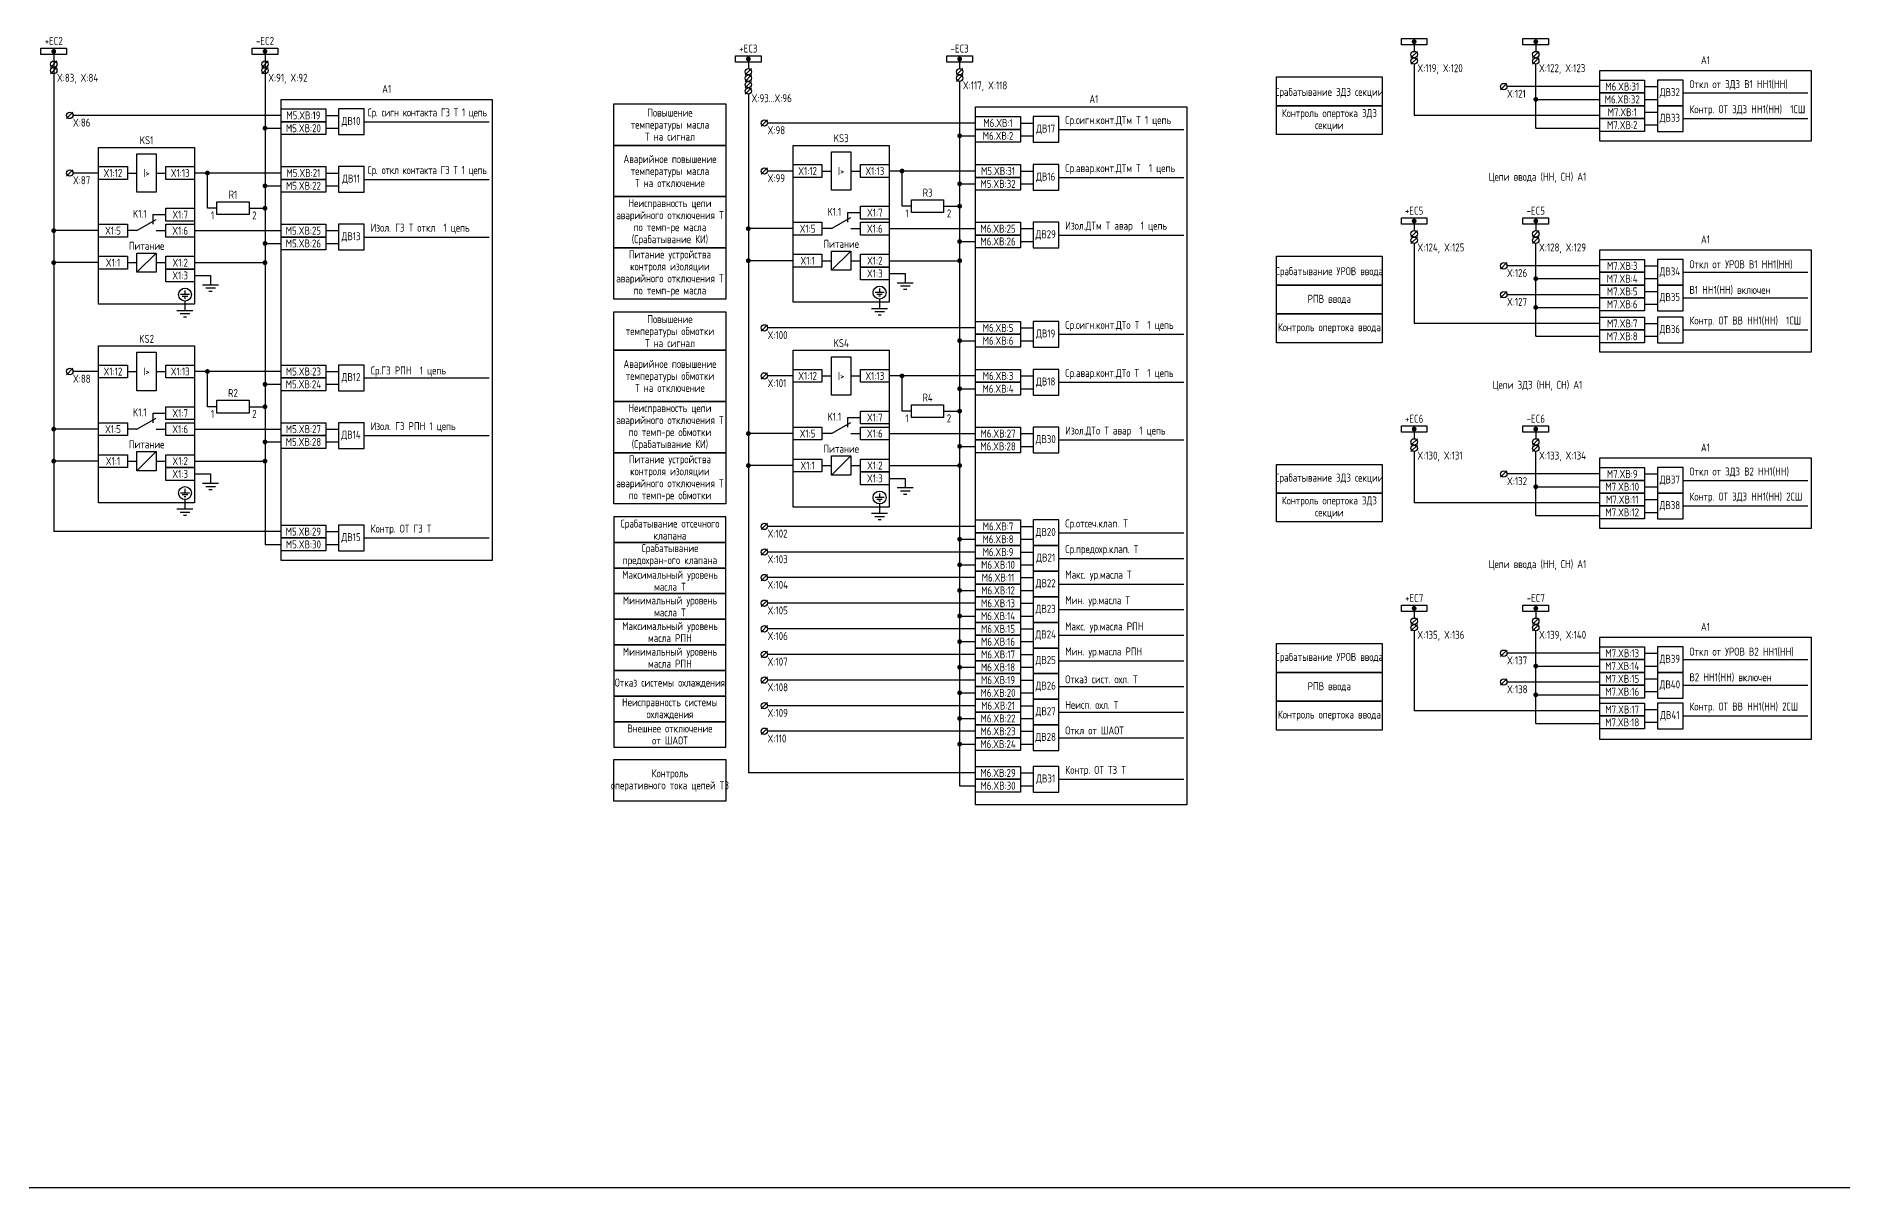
# Model space of a CAD drawing. Header units: millimetres. Extents: x -1533 to 5846, y -90 to 586.
# Drawn here: x 1108 to 1672, y -90 to 270 of the extents above; entities that cross this region are included whole.
import ezdxf

# ---------------------------------------------------------------- set-up
doc = ezdxf.new("R2010")
doc.units = ezdxf.units.MM
doc.styles.add('Gost_type_A', font='GOST_A.TTF')

# ---------------------------------------------------------------- blocks, each defined once
blk = doc.blocks.new('POINT')
at = {"const_width": 0.75}
blk.add_lwpolyline([(-0.375, 0, 1), (0.375, 0, 1)], format="xyb", close=True, dxfattribs=at)
blk = doc.blocks.new('Шинка')
blk.add_lwpolyline([(-4, 1), (4, 1), (4, -1), (-4, -1)], close=True)
blk.add_blockref('POINT', (0, 0))

msp = doc.modelspace()

# ---------------------------------------------------------------- linework, layer by layer
for p, q in [((1537.99, 268), (1537.99, 265)), ((1575.99, 268), (1575.99, 265)), ((1114, 262), (1112, 260)), ((1114, 260), (1112, 258)), ((1113, 265), (1113, 115)), ((1113, 265), (1113, 262)), ((1180, 262), (1178, 260)), ((1180, 260), (1178, 258)), ((1179, 265), (1179, 111)), ((1179, 265), (1179, 262)), ((1330, 262.62), (1330, 259.62)), ((1396, 262.62), (1396, 259.62)), ((1538.99, 265), (1536.99, 263)), ((1538.99, 263), (1536.99, 261)), ((1537.99, 261), (1537.99, 245)), ((1576.99, 265), (1574.99, 263)), ((1576.99, 263), (1574.99, 261)), ((1575.99, 241), (1575.99, 261)), ((1331, 259.62), (1329, 257.62)), ((1331, 257.62), (1329, 255.62)), ((1331, 255.62), (1329, 253.62)), ((1397, 259.62), (1395, 257.62)), ((1397, 257.62), (1395, 255.62)), ((1396, 255.62), (1396, 35.62)), ((1566.99, 255), (1564.99, 253)), ((1595.99, 254), (1566.99, 254)), ((1609.99, 254), (1613.99, 254)), ((1331, 253.62), (1329, 251.62)), ((1330, 251.62), (1330, 39.62)), ((1575.99, 250), (1595.99, 250)), ((1609.99, 250), (1613.99, 250)), ((1621.99, 252), (1660.99, 252)), ((1119, 246), (1117, 244)), ((1184, 245), (1119, 245)), ((1198, 245), (1202, 245)), ((1210, 243), (1249, 243)), ((1336, 243.62), (1334, 241.62)), ((1595.99, 245), (1537.99, 245)), ((1609.99, 246), (1613.99, 246)), ((1621.99, 244), (1660.99, 244)), ((1179, 241), (1184, 241)), ((1198, 241), (1202, 241)), ((1401, 242.62), (1336, 242.62)), ((1396, 238.62), (1401, 238.62)), ((1415, 242.62), (1419, 242.62)), ((1415, 238.62), (1419, 238.62)), ((1427, 240.62), (1466, 240.62)), ((1575.99, 241), (1595.99, 241)), ((1609.99, 242), (1613.99, 242)), ((1119, 228), (1117, 226)), ((1127, 227), (1119, 227)), ((1136, 227), (1139, 227)), ((1145, 227), (1148, 227)), ((1184, 227), (1157, 227)), ((1161, 216), (1161, 227)), ((1198, 227), (1202, 227)), ((1336, 228.62), (1334, 226.62)), ((1344, 227.62), (1336, 227.62)), ((1353, 227.62), (1356, 227.62)), ((1362, 227.62), (1365, 227.62)), ((1401, 227.62), (1374, 227.62)), ((1378, 216.62), (1378, 227.62)), ((1415, 227.62), (1419, 227.62)), ((1179, 223), (1184, 223)), ((1198, 223), (1202, 223)), ((1210, 225), (1249, 225)), ((1396, 223.62), (1401, 223.62)), ((1415, 223.62), (1419, 223.62)), ((1427, 225.62), (1466, 225.62)), ((1164, 216), (1161, 216)), ((1174, 216), (1179, 216)), ((1361, 214.62), (1365, 214.62)), ((1361, 214.62), (1361, 211.62)), ((1381, 216.62), (1378, 216.62)), ((1391, 216.62), (1396, 216.62)), ((1127, 209), (1113, 209)), ((1139, 209), (1136, 209)), ((1139, 209), (1145, 212.46)), ((1144, 214), (1148, 214)), ((1144, 214), (1144, 211)), ((1145, 209), (1148, 209)), ((1157, 209), (1184, 209)), ((1198, 209), (1202, 209)), ((1344, 209.62), (1330, 209.62)), ((1356, 209.62), (1353, 209.62)), ((1356, 209.62), (1362, 213.08)), ((1362, 209.62), (1365, 209.62)), ((1374, 209.62), (1401, 209.62)), ((1415, 209.62), (1419, 209.62)), ((1538.99, 209), (1536.99, 207)), ((1537.99, 212), (1537.99, 209)), ((1576.99, 209), (1574.99, 207)), ((1575.99, 212), (1575.99, 209)), ((1179, 205), (1184, 205)), ((1198, 205), (1202, 205)), ((1210, 207), (1249, 207)), ((1396, 205.62), (1401, 205.62)), ((1415, 205.62), (1419, 205.62)), ((1427, 207.62), (1466, 207.62)), ((1538.99, 207), (1536.99, 205)), ((1537.99, 205), (1537.99, 180)), ((1576.99, 207), (1574.99, 205)), ((1575.99, 176), (1575.99, 205)), ((1127, 199), (1113, 199)), ((1136, 199), (1139, 199)), ((1139, 196), (1145, 202)), ((1145, 199), (1148, 199)), ((1157, 199), (1179, 199)), ((1344, 199.62), (1330, 199.62)), ((1353, 199.62), (1356, 199.62)), ((1356, 196.62), (1362, 202.62)), ((1362, 199.62), (1365, 199.62)), ((1374, 199.62), (1396, 199.62)), ((1566.99, 199), (1564.99, 197)), ((1595.99, 198), (1566.99, 198)), ((1609.99, 198), (1613.99, 198)), ((1157, 195), (1162, 195)), ((1374, 195.62), (1379, 195.62)), ((1575.99, 194), (1595.99, 194)), ((1609.99, 194), (1613.99, 194)), ((1621.99, 196), (1660.99, 196)), ((1566.99, 190), (1564.99, 188)), ((1595.99, 189), (1566.99, 189)), ((1609.99, 190), (1613.99, 190)), ((1621.99, 188), (1660.99, 188)), ((1575.99, 185), (1595.99, 185)), ((1609.99, 186), (1613.99, 186)), ((1336, 179.62), (1334, 177.62)), ((1401, 178.62), (1336, 178.62)), ((1415, 178.62), (1419, 178.62)), ((1427, 176.62), (1466, 176.62)), ((1595.99, 180), (1537.99, 180)), ((1575.99, 176), (1595.99, 176)), ((1609.99, 180), (1613.99, 180)), ((1609.99, 176), (1613.99, 176)), ((1621.99, 178), (1660.99, 178)), ((1396, 174.62), (1401, 174.62)), ((1415, 174.62), (1419, 174.62)), ((1119, 166), (1117, 164)), ((1127, 165), (1119, 165)), ((1136, 165), (1139, 165)), ((1145, 165), (1148, 165)), ((1184, 165), (1157, 165)), ((1161, 154), (1161, 165)), ((1198, 165), (1202, 165)), ((1336, 164.62), (1334, 162.62)), ((1179, 161), (1184, 161)), ((1198, 161), (1202, 161)), ((1210, 163), (1249, 163)), ((1344, 163.62), (1336, 163.62)), ((1353, 163.62), (1356, 163.62)), ((1362, 163.62), (1365, 163.62)), ((1401, 163.62), (1374, 163.62)), ((1378, 152.62), (1378, 163.62)), ((1396, 159.62), (1401, 159.62)), ((1415, 163.62), (1419, 163.62)), ((1415, 159.62), (1419, 159.62)), ((1427, 161.62), (1466, 161.62)), ((1164, 154), (1161, 154)), ((1174, 154), (1179, 154)), ((1381, 152.62), (1378, 152.62)), ((1391, 152.62), (1396, 152.62)), ((1127, 147), (1113, 147)), ((1139, 147), (1136, 147)), ((1139, 147), (1145, 150.46)), ((1144, 152), (1148, 152)), ((1144, 152), (1144, 149)), ((1145, 147), (1148, 147)), ((1157, 147), (1184, 147)), ((1198, 147), (1202, 147)), ((1356, 145.62), (1362, 149.08)), ((1361, 150.62), (1365, 150.62)), ((1361, 150.62), (1361, 147.62)), ((1537.99, 147), (1537.99, 144)), ((1575.99, 147), (1575.99, 144)), ((1179, 143), (1184, 143)), ((1198, 143), (1202, 143)), ((1210, 145), (1249, 145)), ((1344, 145.62), (1330, 145.62)), ((1356, 145.62), (1353, 145.62)), ((1362, 145.62), (1365, 145.62)), ((1374, 145.62), (1401, 145.62)), ((1396, 141.62), (1401, 141.62)), ((1415, 145.62), (1419, 145.62)), ((1415, 141.62), (1419, 141.62)), ((1427, 143.62), (1466, 143.62)), ((1538.99, 144), (1536.99, 142)), ((1538.99, 142), (1536.99, 140)), ((1576.99, 144), (1574.99, 142)), ((1576.99, 142), (1574.99, 140)), ((1127, 137), (1113, 137)), ((1136, 137), (1139, 137)), ((1139, 134), (1145, 140)), ((1145, 137), (1148, 137)), ((1157, 137), (1179, 137)), ((1344, 135.62), (1330, 135.62)), ((1353, 135.62), (1356, 135.62)), ((1356, 132.62), (1362, 138.62)), ((1362, 135.62), (1365, 135.62)), ((1374, 135.62), (1396, 135.62)), ((1537.99, 140), (1537.99, 124)), ((1575.99, 120), (1575.99, 140)), ((1157, 133), (1162, 133)), ((1374, 131.62), (1379, 131.62)), ((1566.99, 134), (1564.99, 132)), ((1595.99, 133), (1566.99, 133)), ((1609.99, 133), (1613.99, 133)), ((1621.99, 131), (1660.99, 131)), ((1575.99, 129), (1595.99, 129)), ((1609.99, 129), (1613.99, 129)), ((1609.99, 125), (1613.99, 125)), ((1595.99, 124), (1537.99, 124)), ((1575.99, 120), (1595.99, 120)), ((1609.99, 121), (1613.99, 121)), ((1621.99, 123), (1660.99, 123)), ((1184, 115), (1113, 115)), ((1198, 115), (1202, 115)), ((1210, 113), (1249, 113)), ((1336, 117.62), (1334, 115.62)), ((1401, 116.62), (1336, 116.62)), ((1415, 116.62), (1419, 116.62)), ((1427, 114.62), (1466, 114.62)), ((1179, 111), (1184, 111)), ((1198, 111), (1202, 111)), ((1336, 109.62), (1334, 107.62)), ((1401, 108.62), (1336, 108.62)), ((1396, 112.62), (1401, 112.62)), ((1415, 112.62), (1419, 112.62)), ((1415, 108.62), (1419, 108.62)), ((1336, 101.62), (1334, 99.62)), ((1396, 104.62), (1401, 104.62)), ((1415, 104.62), (1419, 104.62)), ((1427, 106.62), (1466, 106.62)), ((1401, 100.62), (1336, 100.62)), ((1396, 96.62), (1401, 96.62)), ((1415, 100.62), (1419, 100.62)), ((1415, 96.62), (1419, 96.62)), ((1427, 98.62), (1466, 98.62)), ((1336, 93.62), (1334, 91.62)), ((1401, 92.62), (1336, 92.62)), ((1415, 92.62), (1419, 92.62)), ((1427, 90.62), (1466, 90.62)), ((1537.99, 91), (1537.99, 88)), ((1575.99, 91), (1575.99, 88)), ((1336, 85.62), (1334, 83.62)), ((1396, 88.62), (1401, 88.62)), ((1415, 88.62), (1419, 88.62)), ((1538.99, 88), (1536.99, 86)), ((1538.99, 86), (1536.99, 84)), ((1576.99, 88), (1574.99, 86)), ((1576.99, 86), (1574.99, 84)), ((1401, 84.62), (1336, 84.62)), ((1396, 80.62), (1401, 80.62)), ((1415, 84.62), (1419, 84.62)), ((1415, 80.62), (1419, 80.62)), ((1427, 82.62), (1466, 82.62)), ((1537.99, 84), (1537.99, 59)), ((1575.99, 55), (1575.99, 84)), ((1336, 77.62), (1334, 75.62)), ((1401, 76.62), (1336, 76.62)), ((1415, 76.62), (1419, 76.62)), ((1427, 74.62), (1466, 74.62)), ((1566.99, 78), (1564.99, 76)), ((1595.99, 77), (1566.99, 77)), ((1609.99, 77), (1613.99, 77)), ((1621.99, 75), (1660.99, 75)), ((1336, 69.62), (1334, 67.62)), ((1401, 68.62), (1336, 68.62)), ((1396, 72.62), (1401, 72.62)), ((1415, 72.62), (1419, 72.62)), ((1415, 68.62), (1419, 68.62)), ((1566.99, 69), (1564.99, 67)), ((1595.99, 68), (1566.99, 68)), ((1575.99, 73), (1595.99, 73)), ((1609.99, 73), (1613.99, 73)), ((1609.99, 69), (1613.99, 69)), ((1396, 64.62), (1401, 64.62)), ((1415, 64.62), (1419, 64.62)), ((1427, 66.62), (1466, 66.62)), ((1575.99, 64), (1595.99, 64)), ((1609.99, 65), (1613.99, 65)), ((1621.99, 67), (1660.99, 67)), ((1336, 61.62), (1334, 59.62)), ((1401, 60.62), (1336, 60.62)), ((1396, 56.62), (1401, 56.62)), ((1415, 60.62), (1419, 60.62)), ((1415, 56.62), (1419, 56.62)), ((1427, 58.62), (1466, 58.62)), ((1595.99, 59), (1537.99, 59)), ((1609.99, 59.42), (1613.99, 59.42)), ((1621.99, 57.42), (1660.99, 57.42)), ((1336, 53.62), (1334, 51.62)), ((1401, 52.62), (1336, 52.62)), ((1415, 52.62), (1419, 52.62)), ((1575.99, 55), (1595.99, 55)), ((1609.99, 55.42), (1613.99, 55.42)), ((1396, 48.62), (1401, 48.62)), ((1415, 48.62), (1419, 48.62)), ((1427, 50.62), (1466, 50.62)), ((1401, 39.62), (1330, 39.62)), ((1415, 39.62), (1419, 39.62)), ((1396, 35.62), (1401, 35.62)), ((1415, 35.62), (1419, 35.62)), ((1427, 37.62), (1466, 37.62))]:
    msp.add_line(p, q)
at = {"ltscale": 4.32}
for p, q in [((1164.5, 192), (1159.5, 192)), ((1162, 195), (1162, 192)), ((1381.5, 192.62), (1376.5, 192.62)), ((1379, 195.62), (1379, 192.62)), ((1155.42, 189.02), (1152.58, 189.02)), ((1154.85, 188.45), (1153.15, 188.45)), ((1154.28, 187.88), (1153.72, 187.88)), ((1154, 190.3), (1154, 189.02)), ((1154, 187), (1154, 184)), ((1163.5, 191), (1160.5, 191)), ((1162.5, 190), (1161.5, 190)), ((1372.42, 189.64), (1369.57, 189.64)), ((1371.85, 189.07), (1370.14, 189.07)), ((1371.28, 188.5), (1370.71, 188.5)), ((1371, 190.92), (1371, 189.64)), ((1371, 187.62), (1371, 184.62)), ((1380.5, 191.62), (1377.5, 191.62)), ((1379.5, 190.62), (1378.5, 190.62)), ((1156.5, 184), (1151.5, 184)), ((1155.5, 183), (1152.5, 183)), ((1154.5, 182), (1153.5, 182)), ((1373.5, 184.62), (1368.5, 184.62)), ((1372.5, 183.62), (1369.5, 183.62)), ((1371.5, 182.62), (1370.5, 182.62)), ((1164.5, 130), (1159.5, 130)), ((1162, 133), (1162, 130)), ((1379, 131.62), (1379, 128.62)), ((1155.42, 127.02), (1152.58, 127.02)), ((1154.85, 126.45), (1153.15, 126.45)), ((1154.28, 125.88), (1153.72, 125.88)), ((1154, 128.3), (1154, 127.02)), ((1154, 125), (1154, 122)), ((1163.5, 129), (1160.5, 129)), ((1162.5, 128), (1161.5, 128)), ((1372.42, 125.64), (1369.57, 125.64)), ((1371.85, 125.07), (1370.14, 125.07)), ((1371.28, 124.5), (1370.71, 124.5)), ((1371, 126.92), (1371, 125.64)), ((1381.5, 128.62), (1376.5, 128.62)), ((1380.5, 127.62), (1377.5, 127.62)), ((1379.5, 126.62), (1378.5, 126.62)), ((1156.5, 122), (1151.5, 122)), ((1155.5, 121), (1152.5, 121)), ((1154.5, 120), (1153.5, 120)), ((1373.5, 120.62), (1368.5, 120.62)), ((1372.5, 119.62), (1369.5, 119.62)), ((1371.5, 118.62), (1370.5, 118.62)), ((1371, 123.62), (1371, 120.62))]:
    msp.add_line(p, q, dxfattribs=at)
for points in [[(-1533, 586), (5845.64, 586), (5845.64, -90), (-1533, -90)], [(1527.99, 248), (1494.99, 248), (1494.99, 257), (1527.99, 257)], [(1595.99, 259), (1661.99, 259), (1661.99, 237), (1595.99, 237)], [(1595.99, 256), (1609.99, 256), (1609.99, 252), (1595.99, 252)], [(1184, 250), (1250, 250), (1250, 106), (1184, 106)], [(1323, 235.62), (1288, 235.62), (1288, 248.62), (1323, 248.62)], [(1595.99, 252), (1609.99, 252), (1609.99, 248), (1595.99, 248)], [(1184, 247), (1198, 247), (1198, 243), (1184, 243)], [(1184, 243), (1198, 243), (1198, 239), (1184, 239)], [(1401, 247.72), (1467, 247.72), (1467, 29.62), (1401, 29.62)], [(1401, 244.62), (1415, 244.62), (1415, 240.62), (1401, 240.62)], [(1527.99, 239), (1494.99, 239), (1494.99, 248), (1527.99, 248)], [(1595.99, 248), (1609.99, 248), (1609.99, 244), (1595.99, 244)], [(1595.99, 244), (1609.99, 244), (1609.99, 240), (1595.99, 240)], [(1401, 240.62), (1415, 240.62), (1415, 236.62), (1401, 236.62)], [(1127, 235), (1157, 235), (1157, 186), (1127, 186)], [(1139, 233), (1145, 233), (1145, 221), (1139, 221)], [(1323, 219.62), (1288, 219.62), (1288, 235.62), (1323, 235.62)], [(1344, 235.62), (1374, 235.62), (1374, 186.62), (1344, 186.62)], [(1356, 233.62), (1362, 233.62), (1362, 221.62), (1356, 221.62)], [(1127, 229), (1136, 229), (1136, 225), (1127, 225)], [(1148, 229), (1157, 229), (1157, 225), (1148, 225)], [(1184, 229), (1198, 229), (1198, 225), (1184, 225)], [(1344, 229.62), (1353, 229.62), (1353, 225.62), (1344, 225.62)], [(1365, 229.62), (1374, 229.62), (1374, 225.62), (1365, 225.62)], [(1401, 229.62), (1415, 229.62), (1415, 225.62), (1401, 225.62)], [(1184, 225), (1198, 225), (1198, 221), (1184, 221)], [(1401, 225.62), (1415, 225.62), (1415, 221.62), (1401, 221.62)], [(1148, 216), (1157, 216), (1157, 212), (1148, 212)], [(1164, 218), (1174, 218), (1174, 214), (1164, 214)], [(1323, 203.62), (1288, 203.62), (1288, 219.62), (1323, 219.62)], [(1365, 216.62), (1374, 216.62), (1374, 212.62), (1365, 212.62)], [(1381, 218.62), (1391, 218.62), (1391, 214.62), (1381, 214.62)], [(1127, 211), (1136, 211), (1136, 207), (1127, 207)], [(1148, 211), (1157, 211), (1157, 207), (1148, 207)], [(1184, 211), (1198, 211), (1198, 207), (1184, 207)], [(1344, 211.62), (1353, 211.62), (1353, 207.62), (1344, 207.62)], [(1365, 211.62), (1374, 211.62), (1374, 207.62), (1365, 207.62)], [(1401, 211.62), (1415, 211.62), (1415, 207.62), (1401, 207.62)], [(1184, 207), (1198, 207), (1198, 203), (1184, 203)], [(1323, 187.62), (1288, 187.62), (1288, 203.62), (1323, 203.62)], [(1401, 207.62), (1415, 207.62), (1415, 203.62), (1401, 203.62)], [(1127, 201), (1136, 201), (1136, 197), (1127, 197)], [(1139, 202), (1145, 202), (1145, 196), (1139, 196)], [(1148, 201), (1157, 201), (1157, 197), (1148, 197)], [(1344, 201.62), (1353, 201.62), (1353, 197.62), (1344, 197.62)], [(1356, 202.62), (1362, 202.62), (1362, 196.62), (1356, 196.62)], [(1365, 201.62), (1374, 201.62), (1374, 197.62), (1365, 197.62)], [(1365, 197.62), (1374, 197.62), (1374, 193.62), (1365, 193.62)], [(1527.99, 192), (1494.99, 192), (1494.99, 201), (1527.99, 201)], [(1595.99, 203), (1661.99, 203), (1661.99, 171.05), (1595.99, 171.05)], [(1595.99, 200), (1609.99, 200), (1609.99, 196), (1595.99, 196)], [(1148, 197), (1157, 197), (1157, 193), (1148, 193)], [(1527.99, 183), (1494.99, 183), (1494.99, 192), (1527.99, 192)], [(1595.99, 196), (1609.99, 196), (1609.99, 192), (1595.99, 192)], [(1595.99, 192), (1609.99, 192), (1609.99, 188), (1595.99, 188)], [(1595.99, 188), (1609.99, 188), (1609.99, 184), (1595.99, 184)], [(1323, 171.62), (1288, 171.62), (1288, 183.62), (1323, 183.62)], [(1401, 180.62), (1415, 180.62), (1415, 176.62), (1401, 176.62)], [(1527.99, 174), (1494.99, 174), (1494.99, 183), (1527.99, 183)], [(1595.99, 182), (1609.99, 182), (1609.99, 178), (1595.99, 178)], [(1401, 176.62), (1415, 176.62), (1415, 172.62), (1401, 172.62)], [(1595.99, 178), (1609.99, 178), (1609.99, 174), (1595.99, 174)], [(1127, 173), (1157, 173), (1157, 124), (1127, 124)], [(1139, 171), (1145, 171), (1145, 159), (1139, 159)], [(1323, 155.62), (1288, 155.62), (1288, 171.62), (1323, 171.62)], [(1344, 171.62), (1374, 171.62), (1374, 122.62), (1344, 122.62)], [(1356, 169.62), (1362, 169.62), (1362, 157.62), (1356, 157.62)], [(1127, 167), (1136, 167), (1136, 163), (1127, 163)], [(1148, 167), (1157, 167), (1157, 163), (1148, 163)], [(1184, 167), (1198, 167), (1198, 163), (1184, 163)], [(1344, 165.62), (1353, 165.62), (1353, 161.62), (1344, 161.62)], [(1365, 165.62), (1374, 165.62), (1374, 161.62), (1365, 161.62)], [(1401, 165.62), (1415, 165.62), (1415, 161.62), (1401, 161.62)], [(1184, 163), (1198, 163), (1198, 159), (1184, 159)], [(1401, 161.62), (1415, 161.62), (1415, 157.62), (1401, 157.62)], [(1148, 154), (1157, 154), (1157, 150), (1148, 150)], [(1164, 156), (1174, 156), (1174, 152), (1164, 152)], [(1323, 139.62), (1288, 139.62), (1288, 155.62), (1323, 155.62)], [(1365, 152.62), (1374, 152.62), (1374, 148.62), (1365, 148.62)], [(1381, 154.62), (1391, 154.62), (1391, 150.62), (1381, 150.62)], [(1127, 149), (1136, 149), (1136, 145), (1127, 145)], [(1148, 149), (1157, 149), (1157, 145), (1148, 145)], [(1184, 149), (1198, 149), (1198, 145), (1184, 145)], [(1344, 147.62), (1353, 147.62), (1353, 143.62), (1344, 143.62)], [(1365, 147.62), (1374, 147.62), (1374, 143.62), (1365, 143.62)], [(1401, 147.62), (1415, 147.62), (1415, 143.62), (1401, 143.62)], [(1184, 145), (1198, 145), (1198, 141), (1184, 141)], [(1401, 143.62), (1415, 143.62), (1415, 139.62), (1401, 139.62)], [(1127, 139), (1136, 139), (1136, 135), (1127, 135)], [(1139, 140), (1145, 140), (1145, 134), (1139, 134)], [(1148, 139), (1157, 139), (1157, 135), (1148, 135)], [(1323, 123.62), (1288, 123.62), (1288, 139.62), (1323, 139.62)], [(1344, 137.62), (1353, 137.62), (1353, 133.62), (1344, 133.62)], [(1356, 138.62), (1362, 138.62), (1362, 132.62), (1356, 132.62)], [(1365, 137.62), (1374, 137.62), (1374, 133.62), (1365, 133.62)], [(1527.99, 127), (1494.99, 127), (1494.99, 136), (1527.99, 136)], [(1595.99, 138), (1661.99, 138), (1661.99, 116), (1595.99, 116)], [(1148, 135), (1157, 135), (1157, 131), (1148, 131)], [(1365, 133.62), (1374, 133.62), (1374, 129.62), (1365, 129.62)], [(1595.99, 135), (1609.99, 135), (1609.99, 131), (1595.99, 131)], [(1595.99, 131), (1609.99, 131), (1609.99, 127), (1595.99, 127)], [(1527.99, 118), (1494.99, 118), (1494.99, 127), (1527.99, 127)], [(1595.99, 127), (1609.99, 127), (1609.99, 123), (1595.99, 123)], [(1401, 118.62), (1415, 118.62), (1415, 114.62), (1401, 114.62)], [(1595.99, 123), (1609.99, 123), (1609.99, 119), (1595.99, 119)], [(1184, 117), (1198, 117), (1198, 113), (1184, 113)], [(1184, 113), (1198, 113), (1198, 109), (1184, 109)], [(1401, 114.62), (1415, 114.62), (1415, 110.62), (1401, 110.62)], [(1401, 110.62), (1415, 110.62), (1415, 106.62), (1401, 106.62)], [(1401, 106.62), (1415, 106.62), (1415, 102.62), (1401, 102.62)], [(1401, 102.62), (1415, 102.62), (1415, 98.62), (1401, 98.62)], [(1401, 98.62), (1415, 98.62), (1415, 94.62), (1401, 94.62)], [(1401, 94.62), (1415, 94.62), (1415, 90.62), (1401, 90.62)], [(1401, 90.62), (1415, 90.62), (1415, 86.62), (1401, 86.62)], [(1401, 86.62), (1415, 86.62), (1415, 82.62), (1401, 82.62)], [(1401, 82.62), (1415, 82.62), (1415, 78.62), (1401, 78.62)], [(1527.99, 71), (1494.99, 71), (1494.99, 80), (1527.99, 80)], [(1595.99, 82), (1661.99, 82), (1661.99, 50.05), (1595.99, 50.05)], [(1401, 78.62), (1415, 78.62), (1415, 74.62), (1401, 74.62)], [(1401, 74.62), (1415, 74.62), (1415, 70.62), (1401, 70.62)], [(1595.99, 79), (1609.99, 79), (1609.99, 75), (1595.99, 75)], [(1595.99, 75), (1609.99, 75), (1609.99, 71), (1595.99, 71)], [(1401, 70.62), (1415, 70.62), (1415, 66.62), (1401, 66.62)], [(1527.99, 62), (1494.99, 62), (1494.99, 71), (1527.99, 71)], [(1595.99, 71), (1609.99, 71), (1609.99, 67), (1595.99, 67)], [(1401, 66.62), (1415, 66.62), (1415, 62.62), (1401, 62.62)], [(1401, 62.62), (1415, 62.62), (1415, 58.62), (1401, 58.62)], [(1595.99, 67), (1609.99, 67), (1609.99, 63), (1595.99, 63)], [(1401, 58.62), (1415, 58.62), (1415, 54.62), (1401, 54.62)], [(1527.99, 53), (1494.99, 53), (1494.99, 62), (1527.99, 62)], [(1595.99, 61.42), (1609.99, 61.42), (1609.99, 57.42), (1595.99, 57.42)], [(1595.99, 57.42), (1609.99, 57.42), (1609.99, 53.42), (1595.99, 53.42)], [(1401, 54.62), (1415, 54.62), (1415, 50.62), (1401, 50.62)], [(1401, 50.62), (1415, 50.62), (1415, 46.62), (1401, 46.62)], [(1323, 30.77), (1288, 30.77), (1288, 43.77), (1323, 43.77)], [(1401, 41.62), (1415, 41.62), (1415, 37.62), (1401, 37.62)], [(1401, 37.62), (1415, 37.62), (1415, 33.62), (1401, 33.62)]]:
    msp.add_lwpolyline(points, close=True)
at = {"ltscale": 4}
for points in [[(1613.99, 248), (1621.99, 248), (1621.99, 256), (1613.99, 256)], [(1202, 239), (1210, 239), (1210, 247), (1202, 247)], [(1419, 236.62), (1427, 236.62), (1427, 244.62), (1419, 244.62)], [(1613.99, 240), (1621.99, 240), (1621.99, 248), (1613.99, 248)], [(1202, 221), (1210, 221), (1210, 229), (1202, 229)], [(1419, 221.62), (1427, 221.62), (1427, 229.62), (1419, 229.62)], [(1202, 203), (1210, 203), (1210, 211), (1202, 211)], [(1419, 203.62), (1427, 203.62), (1427, 211.62), (1419, 211.62)], [(1613.99, 192), (1621.99, 192), (1621.99, 200), (1613.99, 200)], [(1613.99, 184), (1621.99, 184), (1621.99, 192), (1613.99, 192)], [(1419, 172.62), (1427, 172.62), (1427, 180.62), (1419, 180.62)], [(1613.99, 174), (1621.99, 174), (1621.99, 182), (1613.99, 182)], [(1202, 159), (1210, 159), (1210, 167), (1202, 167)], [(1419, 157.62), (1427, 157.62), (1427, 165.62), (1419, 165.62)], [(1202, 141), (1210, 141), (1210, 149), (1202, 149)], [(1419, 139.62), (1427, 139.62), (1427, 147.62), (1419, 147.62)], [(1613.99, 127), (1621.99, 127), (1621.99, 135), (1613.99, 135)], [(1613.99, 119), (1621.99, 119), (1621.99, 127), (1613.99, 127)], [(1419, 110.62), (1427, 110.62), (1427, 118.62), (1419, 118.62)], [(1202, 109), (1210, 109), (1210, 117), (1202, 117)], [(1419, 102.62), (1427, 102.62), (1427, 110.62), (1419, 110.62)], [(1419, 94.62), (1427, 94.62), (1427, 102.62), (1419, 102.62)], [(1419, 86.62), (1427, 86.62), (1427, 94.62), (1419, 94.62)], [(1419, 78.62), (1427, 78.62), (1427, 86.62), (1419, 86.62)], [(1419, 70.62), (1427, 70.62), (1427, 78.62), (1419, 78.62)], [(1613.99, 71), (1621.99, 71), (1621.99, 79), (1613.99, 79)], [(1419, 62.62), (1427, 62.62), (1427, 70.62), (1419, 70.62)], [(1613.99, 63), (1621.99, 63), (1621.99, 71), (1613.99, 71)], [(1419, 54.62), (1427, 54.62), (1427, 62.62), (1419, 62.62)], [(1613.99, 53.42), (1621.99, 53.42), (1621.99, 61.42), (1613.99, 61.42)], [(1419, 46.62), (1427, 46.62), (1427, 54.62), (1419, 54.62)], [(1419, 33.62), (1427, 33.62), (1427, 41.62), (1419, 41.62)]]:
    msp.add_lwpolyline(points, close=True, dxfattribs=at)
at = {"linetype": 'Continuous', "ltscale": 4}
for points in [[(1288, 111.62), (1323, 111.62), (1323, 119.62), (1288, 119.62)], [(1288, 103.62), (1323, 103.62), (1323, 111.62), (1288, 111.62)], [(1288, 95.62), (1323, 95.62), (1323, 103.62), (1288, 103.62)], [(1288, 87.62), (1323, 87.62), (1323, 95.62), (1288, 95.62)], [(1288, 79.62), (1323, 79.62), (1323, 87.62), (1288, 87.62)], [(1288, 71.62), (1323, 71.62), (1323, 79.62), (1288, 79.62)], [(1288, 63.62), (1323, 63.62), (1323, 71.62), (1288, 71.62)], [(1288, 55.62), (1323, 55.62), (1323, 63.62), (1288, 63.62)], [(1288, 47.62), (1323, 47.62), (1323, 55.62), (1288, 55.62)]]:
    msp.add_lwpolyline(points, close=True, dxfattribs=at)
for centre, radius in [((1113, 261), 1), ((1113, 259), 1), ((1179, 261), 1), ((1179, 259), 1), ((1537.99, 264), 1), ((1537.99, 262), 1), ((1575.99, 264), 1), ((1575.99, 262), 1), ((1330, 258.62), 1), ((1330, 256.62), 1), ((1330, 254.62), 1), ((1396, 258.62), 1), ((1396, 256.62), 1), ((1565.99, 254), 1), ((1330, 252.62), 1), ((1118, 245), 1), ((1335, 242.62), 1), ((1118, 227), 1), ((1335, 227.62), 1), ((1537.99, 208), 1), ((1575.99, 208), 1), ((1537.99, 206), 1), ((1575.99, 206), 1), ((1565.99, 198), 1), ((1154, 189.02), 2.02), ((1371, 189.64), 2.02), ((1565.99, 189), 1), ((1335, 178.62), 1), ((1118, 165), 1), ((1335, 163.62), 1), ((1537.99, 143), 1), ((1537.99, 141), 1), ((1575.99, 143), 1), ((1575.99, 141), 1), ((1565.99, 133), 1), ((1154, 127.02), 2.02), ((1371, 125.64), 2.02), ((1335, 116.62), 1), ((1335, 108.62), 1), ((1335, 100.62), 1), ((1335, 92.62), 1), ((1335, 84.62), 1), ((1537.99, 87), 1), ((1537.99, 85), 1), ((1575.99, 87), 1), ((1575.99, 85), 1), ((1335, 76.62), 1), ((1565.99, 77), 1), ((1335, 68.62), 1), ((1565.99, 68), 1), ((1335, 60.62), 1), ((1335, 52.62), 1)]:
    msp.add_circle(centre, radius)

# ---------------------------------------------------------------- block references
for name, p in [('Шинка', (1113, 265)), ('Шинка', (1179, 265)), ('Шинка', (1537.99, 268)), ('Шинка', (1575.99, 268)), ('Шинка', (1330, 262.62)), ('Шинка', (1396, 262.62)), ('POINT', (1575.99, 250)), ('POINT', (1179, 241)), ('POINT', (1396, 238.62)), ('POINT', (1161, 227)), ('POINT', (1378, 227.62)), ('POINT', (1179, 223)), ('POINT', (1396, 223.62)), ('POINT', (1179, 216)), ('POINT', (1396, 216.62)), ('POINT', (1113, 209)), ('POINT', (1330, 209.62)), ('Шинка', (1537.99, 212)), ('Шинка', (1575.99, 212)), ('POINT', (1179, 205)), ('POINT', (1396, 205.62)), ('POINT', (1113, 199)), ('POINT', (1179, 199)), ('POINT', (1330, 199.62)), ('POINT', (1396, 199.62)), ('POINT', (1575.99, 194)), ('POINT', (1575.99, 185)), ('POINT', (1396, 174.62)), ('POINT', (1161, 165)), ('POINT', (1378, 163.62)), ('POINT', (1179, 161)), ('POINT', (1396, 159.62)), ('POINT', (1179, 154)), ('POINT', (1396, 152.62)), ('POINT', (1113, 147)), ('Шинка', (1537.99, 147)), ('Шинка', (1575.99, 147)), ('POINT', (1179, 143)), ('POINT', (1330, 145.62)), ('POINT', (1396, 141.62)), ('POINT', (1113, 137)), ('POINT', (1179, 137)), ('POINT', (1330, 135.62)), ('POINT', (1396, 135.62)), ('POINT', (1575.99, 129)), ('POINT', (1396, 112.62)), ('POINT', (1396, 104.62)), ('POINT', (1396, 96.62)), ('Шинка', (1537.99, 91)), ('Шинка', (1575.99, 91)), ('POINT', (1396, 88.62)), ('POINT', (1396, 80.62)), ('POINT', (1575.99, 73)), ('POINT', (1396, 72.62)), ('POINT', (1396, 64.62)), ('POINT', (1575.99, 64)), ('POINT', (1396, 56.62)), ('POINT', (1396, 48.62))]:
    msp.add_blockref(name, p)

# ---------------------------------------------------------------- texts
at = {"char_height": 2.5, "style": 'Gost_type_A'}
for s, insert, width, attachment_point in [('+EC2', (1113, 267), 10, 8), ('-EC2', (1179, 267), 10, 8), ('+EC3', (1330, 264.62), 10, 8), ('-EC3', (1396, 264.62), 10, 8), ('M6.XВ:31', (1602.99, 254), 14, 5), ('Откл от ЗДЗ В1 НН1(НН)', (1623.99, 253), 33.223, 7), ('M6.XВ:32', (1602.99, 250), 14, 5), ('ДВ32', (1617.87, 252), 7.7588, 5), ('Контр. ОТ ЗДЗ НН1(НН)  1СШ', (1623.99, 245), 35.4669, 7), ('M5.XВ:19', (1191, 245), 14, 5), ('ДВ10', (1205.88, 243), 7.7588, 5), ('{\\T0.95;Ср. сигн контакта ГЗ Т 1 цепь}', (1211, 244), 44.8565, 7), ('M6.XВ:1', (1408, 242.62), 14, 5), ('Ср.сигн.конт.ДТм Т 1 цепь', (1429, 241.62), 33.5881, 7), ('M7.XВ:2', (1602.99, 242), 14, 5), ('M7.XВ:1', (1602.99, 246), 14, 5), ('ДВ33', (1617.87, 244), 7.7588, 5), ('M5.XВ:20', (1191, 241), 14, 5), ('M6.XВ:2', (1408, 238.62), 14, 5), ('ДВ17', (1422.88, 240.62), 7.7588, 5), ('X1:12', (1131.5, 227), 9.0043, 5), ('I>', (1142, 227), 6.0044, 5), ('X1:13', (1152.5, 227), 9.0043, 5), ('M5.XВ:21', (1191, 227), 14, 5), ('ДВ11', (1205.88, 225), 7.7588, 5), ('{\\T0.95;Ср. откл контакта ГЗ Т 1 цепь}', (1211, 226), 43.1126, 7), ('X1:12', (1348.5, 227.62), 9.0043, 5), ('I>', (1359, 227.62), 6.0044, 5), ('X1:13', (1369.5, 227.62), 9.0043, 5), ('M5.XВ:31', (1408, 227.62), 14, 5), ('ДВ16', (1422.88, 225.62), 7.7588, 5), ('Ср.авар.конт.ДТм Т  1 цепь', (1429, 226.62), 33.9495, 7), ('M5.XВ:22', (1191, 223), 14, 5), ('M5.XВ:32', (1408, 223.62), 14, 5), ('X1:7', (1152.5, 214), 9.0043, 5), ('X1:7', (1369.5, 214.62), 9.0043, 5), ('+EC5', (1537.99, 214), 10, 8), ('-EC5', (1575.99, 214), 10, 8), ('X1:5', (1131.5, 209), 9.0043, 5), ('X1:6', (1152.5, 209), 9.0043, 5), ('M5.XВ:25', (1191, 209), 14, 5), ('Изол. ГЗ Т откл  1 цепь', (1212, 208), 46.0438, 7), ('X1:5', (1348.5, 209.62), 9.0043, 5), ('X1:6', (1369.5, 209.62), 9.0043, 5), ('M6.XВ:25', (1408, 209.62), 14, 5), ('ДВ29', (1422.88, 207.62), 7.7588, 5), ('Изол.ДТм Т авар  1 цепь', (1429, 208.62), 33.8688, 7), ('Питание', (1142, 203), 12, 8), ('M5.XВ:26', (1191, 205), 14, 5), ('ДВ13', (1205.88, 207), 7.7588, 5), ('Питание', (1359, 203.62), 12, 8), ('M6.XВ:26', (1408, 205.62), 14, 5), ('X1:1', (1131.5, 199), 9.0043, 5), ('X1:2', (1152.5, 199), 9.0043, 5), ('X1:1', (1348.5, 199.62), 9.0043, 5), ('X1:2', (1369.5, 199.62), 9.0043, 5), ('M7.XВ:3', (1602.99, 198), 14, 5), ('Откл от УРОВ В1 НН1(НН)', (1623.99, 197), 44.8565, 7), ('X1:3', (1152.5, 195), 9.0043, 5), ('X1:3', (1369.5, 195.62), 9.0043, 5), ('M7.XВ:4', (1602.99, 194), 14, 5), ('ДВ34', (1617.87, 196), 7.7588, 5), ('В1 НН1(НН) включен', (1623.99, 189), 27.8465, 7), ('M7.XВ:5', (1602.99, 190), 14, 5), ('M7.XВ:6', (1602.99, 186), 14, 5), ('ДВ35', (1617.87, 188), 7.7588, 5), ('Ср.сигн.конт.ДТо Т  1 цепь', (1429, 177.62), 35.8064, 7), ('M7.XВ:7', (1602.99, 180), 14, 5), ('Контр. ОТ ВВ НН1(НН)  1СШ', (1623.99, 179), 33.7669, 7), ('M6.XВ:5', (1408, 178.62), 14, 5), ('M6.XВ:6', (1408, 174.62), 14, 5), ('ДВ19', (1422.88, 176.62), 7.7588, 5), ('M7.XВ:8', (1602.99, 176), 14, 5), ('ДВ36', (1617.87, 178), 7.7588, 5), ('X1:12', (1131.5, 165), 9.0043, 5), ('I>', (1142, 165), 6.0044, 5), ('X1:13', (1152.5, 165), 9.0043, 5), ('M5.XВ:23', (1191, 165), 14, 5), ('ДВ12', (1205.88, 163), 7.7588, 5), ('Ср.ГЗ РПН  1 цепь', (1212, 163.4), 46.288, 7), ('X1:12', (1348.5, 163.62), 9.0043, 5), ('I>', (1359, 163.62), 6.0044, 5), ('X1:13', (1369.5, 163.62), 9.0043, 5), ('M6.XВ:3', (1408, 163.62), 14, 5), ('Ср.авар.конт.ДТо Т  1 цепь', (1429, 162.62), 34.5015, 7), ('M5.XВ:24', (1191, 161), 14, 5), ('M6.XВ:4', (1408, 159.62), 14, 5), ('ДВ18', (1422.88, 161.62), 7.7588, 5), ('X1:7', (1152.5, 152), 9.0043, 5), ('X1:5', (1131.5, 147), 9.0043, 5), ('X1:6', (1152.5, 147), 9.0043, 5), ('M5.XВ:27', (1191, 147), 14, 5), ('Изол. ГЗ РПН 1 цепь', (1212, 146), 43.2348, 7), ('X1:5', (1348.5, 145.62), 9.0043, 5), ('X1:6', (1369.5, 145.62), 9.0043, 5), ('X1:7', (1369.5, 150.62), 9.0043, 5), ('M6.XВ:27', (1408, 145.62), 14, 5), ('Изол.ДТо Т авар  1 цепь', (1429, 144.62), 31.1195, 7), ('+EC6', (1537.99, 149), 10, 8), ('-EC6', (1575.99, 149), 10, 8), ('Питание', (1142, 141), 12, 8), ('M5.XВ:28', (1191, 143), 14, 5), ('ДВ14', (1205.88, 145), 7.7588, 5), ('Питание', (1359, 139.62), 12, 8), ('M6.XВ:28', (1408, 141.62), 14, 5), ('ДВ30', (1422.88, 143.62), 7.7588, 5), ('X1:1', (1131.5, 137), 9.0043, 5), ('X1:2', (1152.5, 137), 9.0043, 5), ('X1:1', (1348.5, 135.62), 9.0043, 5), ('X1:2', (1369.5, 135.62), 9.0043, 5), ('X1:3', (1152.5, 133), 9.0043, 5), ('X1:3', (1369.5, 131.62), 9.0043, 5), ('M7.XВ:10', (1602.99, 129), 14, 5), ('M7.XВ:9', (1602.99, 133), 14, 5), ('ДВ37', (1617.87, 131), 7.7588, 5), ('Откл от ЗДЗ В2 НН1(НН)', (1623.99, 132), 32.328, 7), ('M7.XВ:11', (1602.99, 125), 14, 5), ('ДВ38', (1617.87, 123), 7.7588, 5), ('Контр. ОТ ЗДЗ НН1(НН) 2СШ', (1623.99, 124), 37.4507, 7), ('Ср.отсеч.клап. Т', (1429, 115.62), 27.8465, 7), ('M7.XВ:12', (1602.99, 121), 14, 5), ('M5.XВ:29', (1191, 115), 14, 5), ('ДВ15', (1205.88, 113), 7.7588, 5), ('Контр. ОТ ГЗ Т', (1212, 114), 37.4344, 7), ('M6.XВ:8', (1408, 112.62), 14, 5), ('M6.XВ:7', (1408, 116.62), 14, 5), ('ДВ20', (1422.88, 114.62), 7.7588, 5), ('M5.XВ:30', (1191, 111), 14, 5), ('M6.XВ:9', (1408, 108.62), 14, 5), ('ДВ21', (1422.88, 106.62), 7.7588, 5), ('Ср.предохр.клап. Т', (1429, 107.62), 27.8465, 7), ('M6.XВ:10', (1408, 104.62), 14, 5), ('M6.XВ:11', (1408, 100.62), 14, 5), ('Макс. ур.масла Т', (1429, 99.62), 27.8465, 7), ('M6.XВ:12', (1408, 96.62), 14, 5), ('ДВ22', (1422.88, 98.62), 7.7588, 5), ('M6.XВ:13', (1408, 92.62), 14, 5), ('ДВ23', (1422.88, 90.62), 7.7588, 5), ('Мин. ур.масла Т', (1429, 91.62), 27.8465, 7), ('+EC7', (1537.99, 93), 10, 8), ('-EC7', (1575.99, 93), 10, 8), ('M6.XВ:14', (1408, 88.62), 14, 5), ('M6.XВ:15', (1408, 84.62), 14, 5), ('M6.XВ:16', (1408, 80.62), 14, 5), ('ДВ24', (1422.88, 82.62), 7.7588, 5), ('M6.XВ:18', (1408, 72.62), 14, 5), ('M6.XВ:17', (1408, 76.62), 14, 5), ('ДВ25', (1422.88, 74.62), 7.7588, 5), ('Мин. ур.масла РПН', (1429, 75.62), 27.8465, 7), ('M7.XВ:14', (1602.99, 73), 14, 5), ('M7.XВ:13', (1602.99, 77), 14, 5), ('ДВ39', (1617.87, 75), 7.7588, 5), ('Откл от УРОВ В2 НН1(НН)', (1623.99, 76), 33.135, 7), ('M6.XВ:19', (1408, 68.62), 14, 5), ('ДВ26', (1422.88, 66.62), 7.7588, 5), ('Отказ сист. охл. Т', (1429, 67.62), 27.8465, 7), ('M7.XВ:15', (1602.99, 69), 14, 5), ('ДВ40', (1617.87, 67), 7.7588, 5), ('В2 НН1(НН) включен', (1623.99, 68), 27.8465, 7), ('M6.XВ:20', (1408, 64.62), 14, 5), ('Неисп. охл. Т', (1429, 59.62), 27.8465, 7), ('M7.XВ:16', (1602.99, 65), 14, 5), ('M6.XВ:22', (1408, 56.62), 14, 5), ('M6.XВ:21', (1408, 60.62), 14, 5), ('ДВ27', (1422.88, 58.62), 7.7588, 5), ('M7.XВ:18', (1602.99, 55.42), 14, 5), ('M7.XВ:17', (1602.99, 59.42), 14, 5), ('ДВ41', (1617.87, 57.42), 7.7588, 5), ('Контр. ОТ ВВ НН1(НН) 2СШ', (1623.99, 58.42), 33.2672, 7), ('M6.XВ:23', (1408, 52.62), 14, 5), ('ДВ28', (1422.88, 50.62), 7.7588, 5), ('Откл от ШАОТ', (1429, 51.62), 27.8465, 7), ('M6.XВ:24', (1408, 48.62), 14, 5), ('M6.XВ:29', (1408, 39.62), 14, 5), ('Контр. ОТ ТЗ Т', (1429, 38.62), 27.8465, 7), ('M6.XВ:30', (1408, 35.62), 14, 5), ('ДВ31', (1422.88, 37.62), 7.7588, 5)]:
    msp.add_mtext(s, dxfattribs=dict(at, insert=insert, width=width, attachment_point=attachment_point))
at = {"char_height": 2.5, "line_spacing_factor": 0.9, "style": 'Gost_type_A'}
for s, insert, width, attachment_point in [('X:119, X:120', (1538.99, 261), 16, 1), ('X:122, X:123', (1576.99, 261), 16, 1), ('A1', (1628.99, 261), 66, 8), ('X:83, X:84', (1114, 258), 16, 1), ('X:91, X:92', (1180, 258), 16, 1), ('A1', (1217, 252), 66, 8), ('X:117, X:118', (1397, 255.62), 16, 1), ('X:93...X:96', (1331, 251.62), 16, 1), ('A1', (1437.94, 248.86), 73.8762, 8), ('Срабатывание ЗДЗ секции', (1511.49, 252), 33, 5), ('X:121', (1566.99, 253), 8, 1), ('X:86', (1119, 244), 8, 1), ('Повышение\\Pтемпературы масла\\PТ на сигнал', (1305.5, 242.12), 35, 5), ('Контроль опертока ЗДЗ секции', (1511.49, 243.5), 33, 5), ('KS1', (1142, 236), 30, 8), ('X:98', (1336, 241.62), 8, 1), ('KS3', (1359, 236.62), 30, 8), ('Аварийное повышение\\Pтемпературы масла\\PТ на отключение', (1305.5, 227.62), 35, 5), ('X:87', (1119, 226), 8, 1), ('X:99', (1336, 226.62), 8, 1), ('Цепи ввода (НН, СН) А1', (1576.49, 225.5), 145, 5), ('R1', (1169, 219), 10, 8), ('R3', (1386, 219.62), 10, 8), ('K1.1', (1142, 213), 12, 9), ('{\\T0.9;1}', (1163, 215), 5, 3), ('{\\T0.9;2}', (1175, 215), 5, 1), ('Неисправность цепи аварийного отключения Т по темп-ре масла (Срабатывание КИ)', (1305.5, 211.62), 35, 5), ('K1.1', (1359, 213.62), 12, 9), ('{\\T0.9;1}', (1380, 215.62), 5, 3), ('{\\T0.9;2}', (1392, 215.62), 5, 1), ('X:124, X:125', (1538.99, 205), 16, 1), ('X:128, X:129', (1576.99, 205), 16, 1), ('A1', (1628.99, 205), 66, 8), ('Питание устройства контроля изоляции\\Pаварийного отключения Т по темп-ре масла', (1305.5, 195.62), 35, 5), ('Срабатывание УРОВ ввода', (1511.49, 196), 33, 5), ('X:126', (1566.99, 197), 8, 1), ('РПВ ввода', (1511.49, 187.5), 33, 5), ('X:127', (1566.99, 188), 8, 1), ('Повышение\\Pтемпературы обмотки\\PТ на сигнал', (1305.5, 177.62), 35, 5), ('KS2', (1142, 173.94), 30, 8), ('X:100', (1336, 177.62), 8, 1), ('KS4', (1359, 172.62), 30, 8), ('Контроль опертока ввода', (1511.49, 178.5), 33, 5), ('X:88', (1119, 164), 8, 1), ('Аварийное повышение\\Pтемпературы обмотки\\PТ на отключение', (1305.5, 163.62), 35, 5), ('R2', (1169, 157), 10, 8), ('X:101', (1336, 162.62), 8, 1), ('R4', (1386, 155.62), 10, 8), ('Цепи ЗДЗ (НН, СН) А1', (1576.49, 160.5), 145, 5), ('K1.1', (1142, 151), 12, 9), ('{\\T0.9;1}', (1163, 153), 5, 3), ('{\\T0.9;2}', (1175, 153), 5, 1), ('Неисправность цепи аварийного отключения Т по темп-ре обмотки (Срабатывание КИ)', (1305.5, 147.62), 35, 5), ('K1.1', (1359, 149.62), 12, 9), ('{\\T0.9;1}', (1380, 151.62), 5, 3), ('{\\T0.9;2}', (1392, 151.62), 5, 1), ('A1', (1628.99, 140), 66, 8), ('Питание устройства контроля изоляции\\Pаварийного отключения Т по темп-ре обмотки ', (1305.5, 131.62), 35, 5), ('X:130, X:131', (1538.99, 140), 16, 1), ('X:133, X:134', (1576.99, 140), 16, 1), ('Срабатывание ЗДЗ секции', (1511.49, 131.5), 33, 5), ('X:132', (1566.99, 132), 8, 1), ('Контроль опертока ЗДЗ секции', (1511.49, 122.5), 33, 5), ('Срабатывание отсечного клапана', (1305.5, 115.62), 35, 5), ('X:102', (1336, 115.62), 8, 1), ('Срабатывание предохран-ого клапана', (1305.5, 107.62), 35, 5), ('X:103', (1336, 107.62), 8, 1), ('Максимальный уровень масла Т', (1305.5, 99.62), 35, 5), ('Цепи ввода (НН, СН) А1', (1576.49, 104.5), 145, 5), ('X:104', (1336, 99.62), 8, 1), ('Минимальный уровень масла Т', (1305.5, 91.62), 35, 5), ('X:105', (1336, 91.62), 8, 1), ('Максимальный уровень масла РПН', (1305.5, 83.62), 35, 5), ('A1', (1628.99, 84), 66, 8), ('X:106', (1336, 83.62), 8, 1), ('X:135, X:136', (1538.99, 84), 16, 1), ('X:139, X:140', (1576.99, 84), 16, 1), ('Минимальный уровень масла РПН', (1305.5, 75.62), 35, 5), ('X:107', (1336, 75.62), 8, 1), ('Срабатывание УРОВ ввода', (1511.49, 75.5), 33, 5), ('X:137', (1566.99, 76), 8, 1), ('Отказ системы охлаждения', (1305.5, 67.62), 35, 5), ('РПВ ввода', (1511.49, 66.5), 33, 5), ('Неисправность системы охлаждения', (1305.5, 59.62), 35, 5), ('X:108', (1336, 67.62), 8, 1), ('X:138', (1566.99, 67), 8, 1), ('X:109', (1336, 59.62), 8, 1), ('Контроль опертока ввода', (1511.49, 57.5), 33, 5), ('Внешнее отключение\\Pот ШАОТ', (1305.5, 51.62), 35, 5), ('X:110', (1336, 51.62), 8, 1), ('Контроль\\Pоперативного тока цепей ТЗ', (1305.5, 37.27), 35, 5)]:
    msp.add_mtext(s, dxfattribs=dict(at, insert=insert, width=width, attachment_point=attachment_point))
at = {"color": 6, "insert": (1428.96, 86.64), "char_height": 2.5, "width": 26.9325, "attachment_point": 1, "style": 'Gost_type_A'}
msp.add_mtext('Макс. ур.масла РПН', dxfattribs=at)

doc.saveas('drawing.dxf')
